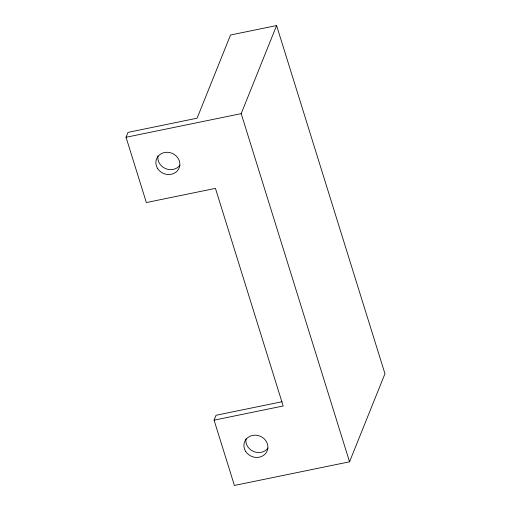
<?xml version="1.0" encoding="UTF-8"?>
<svg xmlns="http://www.w3.org/2000/svg" width="511" height="511" viewBox="0 0 511 511"><rect width="100%" height="100%" fill="white"/><g stroke="black" fill="none" stroke-linecap="round" stroke-linejoin="round"><path stroke-width="0.77" d="M214.083 420.17L283.171 405.983L215.444 188.374L146.357 202.554L126.045 137.274L128.012 132.381L197.093 118.194L230.538 35.004L276.598 25.55L384.955 373.726L349.55 461.81L234.402 485.45L214.083 420.17L216.051 415.271L282.034 401.729M349.55 461.81L241.186 113.634L276.598 25.55M126.045 137.274L241.186 113.634M268.013 448.032A12.162 10.961 21.9 0 1 253.552 451.488A12.162 10.961 21.9 0 1 246.053 438.719M179.974 165.142A12.162 10.961 21.9 0 1 165.507 168.592A12.162 10.961 21.9 0 1 158.008 155.823M157.618 168.515A12.162 10.961 21.9 0 0 178.403 169.435A12.162 10.961 21.9 0 0 167.576 152.291A12.162 10.961 21.9 0 0 157.618 168.515M245.663 451.405A12.162 10.961 21.9 0 0 266.448 452.331A12.162 10.961 21.9 0 0 255.621 435.187A12.162 10.961 21.9 0 0 245.663 451.405"/></g></svg>
